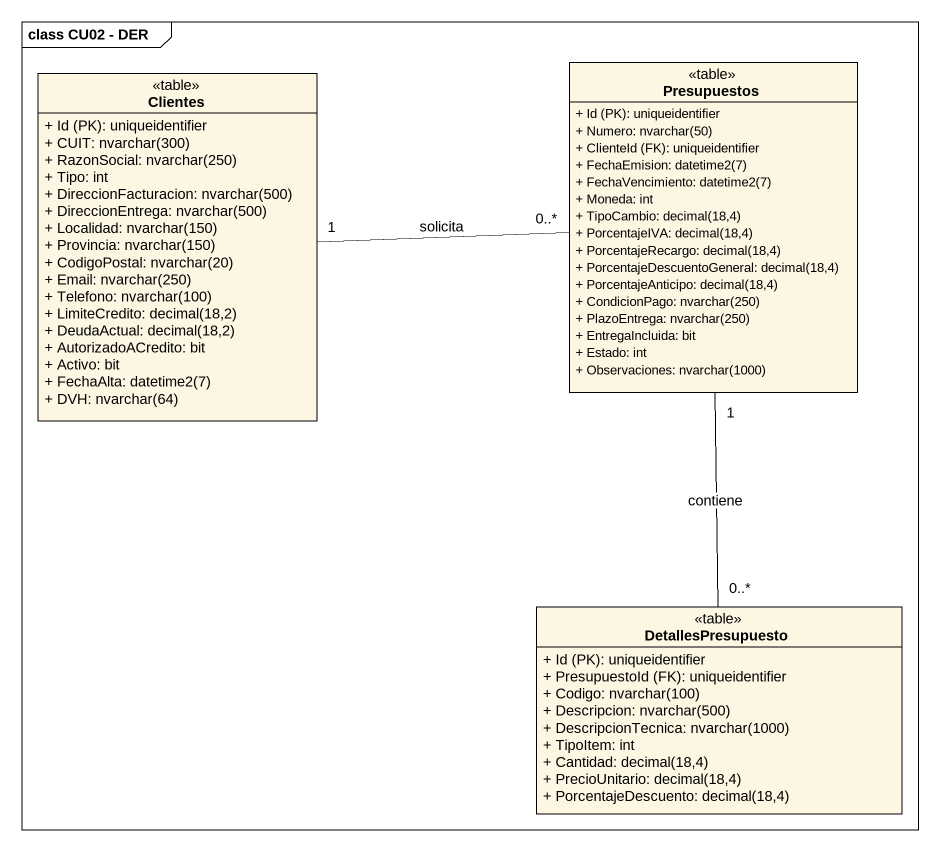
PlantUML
@startuml
mainframe class CU02 - DER
hide circle
hide empty members
skinparam classAttributeIconSize 0
class Clientes <<table>> {
  {field} + Id (PK): uniqueidentifier
  {field} + CUIT: nvarchar(300)
  {field} + RazonSocial: nvarchar(250)
  + Tipo: int
  {field} + DireccionFacturacion: nvarchar(500)
  {field} + DireccionEntrega: nvarchar(500)
  {field} + Localidad: nvarchar(150)
  {field} + Provincia: nvarchar(150)
  {field} + CodigoPostal: nvarchar(20)
  {field} + Email: nvarchar(250)
  {field} + Telefono: nvarchar(100)
  {field} + LimiteCredito: decimal(18,2)
  {field} + DeudaActual: decimal(18,2)
  + AutorizadoACredito: bit
  + Activo: bit
  {field} + FechaAlta: datetime2(7)
  {field} + DVH: nvarchar(64)
}
class Presupuestos <<table>> {
  {field} + Id (PK): uniqueidentifier
  {field} + Numero: nvarchar(50)
  {field} + ClienteId (FK): uniqueidentifier
  {field} + FechaEmision: datetime2(7)
  {field} + FechaVencimiento: datetime2(7)
  + Moneda: int
  {field} + TipoCambio: decimal(18,4)
  {field} + PorcentajeIVA: decimal(18,4)
  {field} + PorcentajeRecargo: decimal(18,4)
  {field} + PorcentajeDescuentoGeneral: decimal(18,4)
  {field} + PorcentajeAnticipo: decimal(18,4)
  {field} + CondicionPago: nvarchar(250)
  {field} + PlazoEntrega: nvarchar(250)
  + EntregaIncluida: bit
  + Estado: int
  {field} + Observaciones: nvarchar(1000)
}
class DetallesPresupuesto <<table>> {
  {field} + Id (PK): uniqueidentifier
  {field} + PresupuestoId (FK): uniqueidentifier
  {field} + Codigo: nvarchar(100)
  {field} + Descripcion: nvarchar(500)
  {field} + DescripcionTecnica: nvarchar(1000)
  + TipoItem: int
  {field} + Cantidad: decimal(18,4)
  {field} + PrecioUnitario: decimal(18,4)
  {field} + PorcentajeDescuento: decimal(18,4)
}
Presupuestos "0..*" -left- "1" Clientes : solicita
DetallesPresupuesto "0..*" -up- "1" Presupuestos : contiene
@enduml
